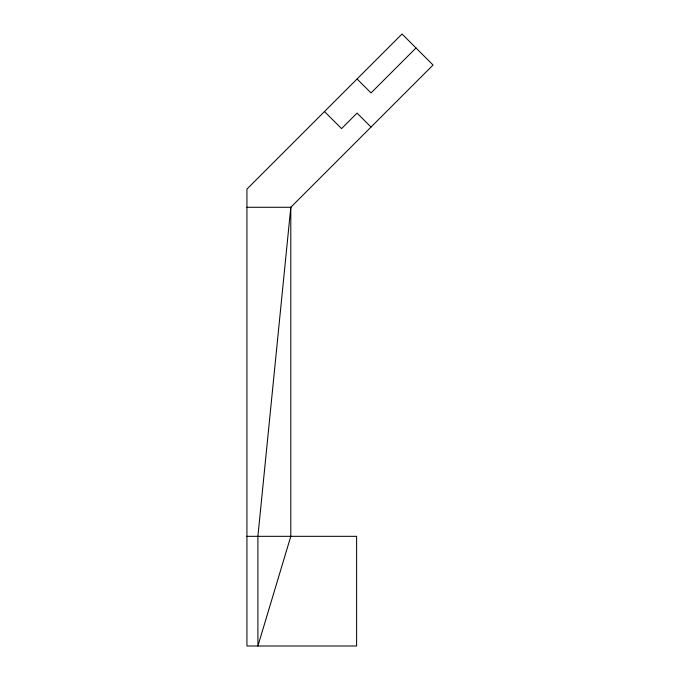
<?xml version="1.0" encoding="UTF-8"?>
<svg xmlns="http://www.w3.org/2000/svg" width="680" height="680" viewBox="0 0 680 680"><rect width="100%" height="100%" fill="white"/><g stroke="black" fill="none" stroke-linecap="round" stroke-linejoin="round"><path stroke-width="1.02" d="M416.007 47.957L371.025 92.939L357.059 78.982M246.933 207.281L290.802 207.281L433.067 65.025L402.041 34L246.933 189.108L246.933 646L356.618 646L356.618 536.325L246.933 536.325M371.025 127.067L357.059 113.109L341.547 128.613L324.488 111.554M290.802 207.281L257.899 536.325L257.899 646L290.802 536.325L290.802 207.281"/></g></svg>
